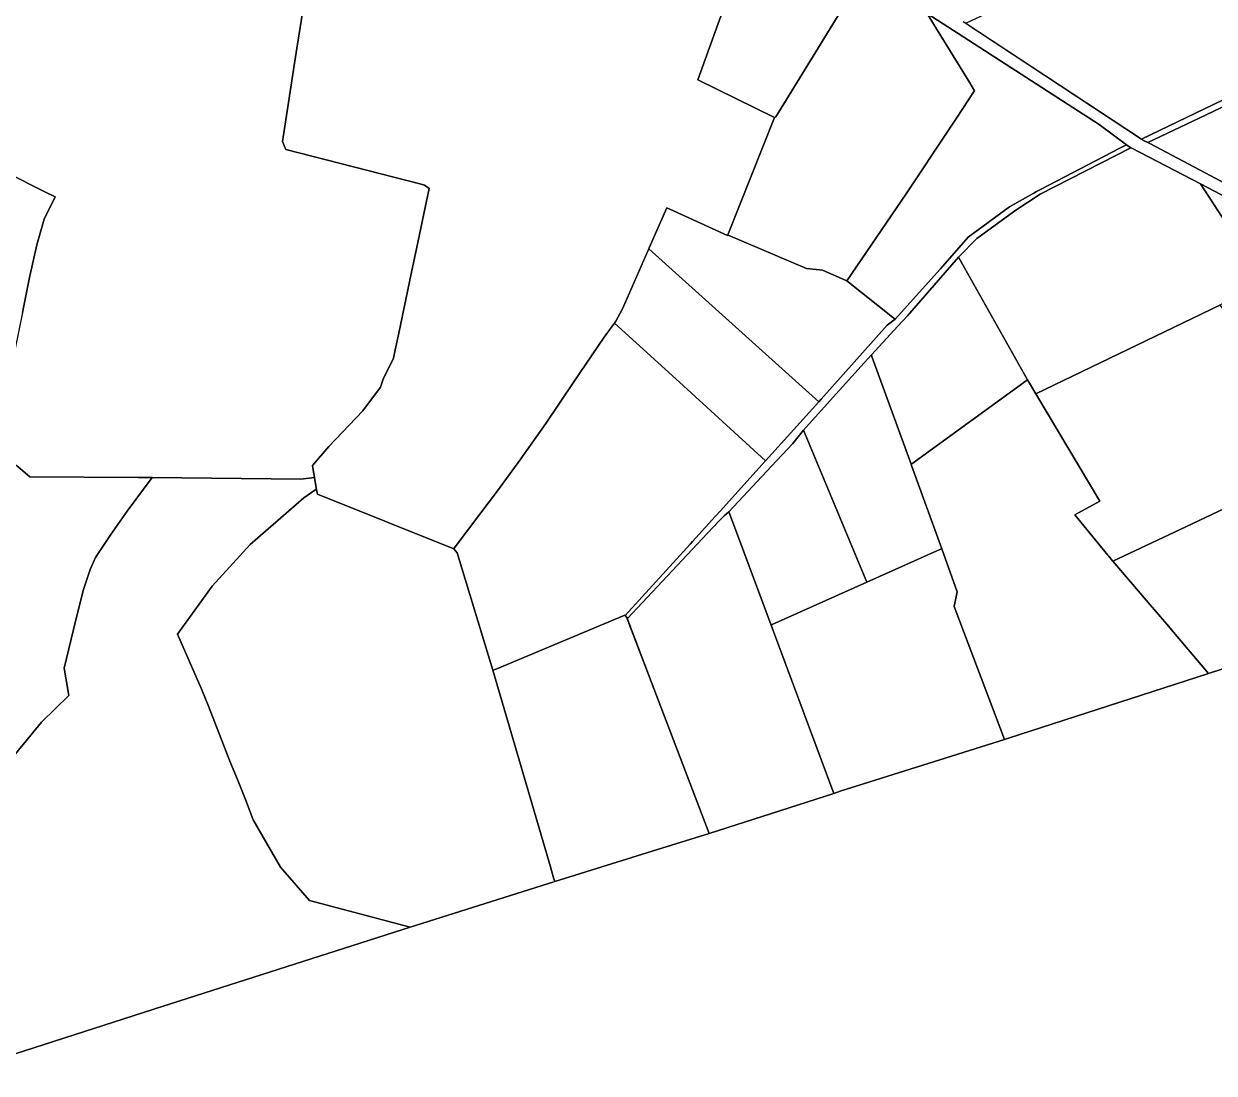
# Model space of a CAD drawing. Header units: metres. Extents: x 3 to 1005126, y 39 to 4383651.
# Drawn here: x 493853 to 494664, y 4367080 to 4367795 of the extents above; entities that cross this region are included whole.
import ezdxf

# ---------------------------------------------------------------- set-up
doc = ezdxf.new("R2010")
doc.units = ezdxf.units.M
doc.header["$MEASUREMENT"] = 0
doc.layers.add('TM_Llucmajor', color=7, linetype='Continuous')

msp = doc.modelspace()

# ---------------------------------------------------------------- linework, layer by layer
at = {"layer": 'TM_Llucmajor', "linetype": 'Continuous', "flags": 128}
for points in [[(494426.17, 4367832.02), (494426.68, 4367831.63), (494424.11, 4367827.44), (494365.33, 4367731.56), (494364.41, 4367731.11), (494312.13, 4367756.78), (494329.02, 4367803.34), (494341.38, 4367839.9), (494349.79, 4367863.51), (494356.41, 4367883.55), (494426.17, 4367832.02)], [(494680.83, 4367883.79), (494684.36, 4367880.04), (494684.95, 4367879.42), (494770.14, 4367793.3), (494771.02, 4367792.41), (494771.47, 4367791.96), (494732.81, 4367773.3), (494693.91, 4367754.54), (494663.51, 4367739.87), (494614.41, 4367716.38), (494613.78, 4367716.8), (494494.21, 4367795.56), (494495.21, 4367795.56), (494540.03, 4367816.76), (494591.3, 4367840.71), (494633.34, 4367860.53), (494680.83, 4367883.79)], [(494365.33, 4367731.56), (494424.11, 4367827.44), (494426.68, 4367831.63), (494467.9, 4367802.27), (494468.49, 4367801.85), (494473.02, 4367794.47), (494497.4, 4367754.68), (494500.71, 4367749.29), (494500, 4367748.22), (494488.81, 4367731.37), (494483.78, 4367723.79), (494454.09, 4367679.08), (494413.62, 4367619.71), (494397.14, 4367627.01), (494386.16, 4367628.07), (494332.96, 4367650.85), (494332.66, 4367650.99), (494364.41, 4367731.11), (494365.33, 4367731.56)], [(494444.83, 4367595.03), (494413.62, 4367619.71), (494454.09, 4367679.08), (494483.78, 4367723.79), (494488.81, 4367731.37), (494500, 4367748.22), (494500.71, 4367749.29), (494497.4, 4367754.68), (494473.02, 4367794.47), (494468.49, 4367801.85), (494585.71, 4367726.2), (494586.48, 4367725.68), (494604.34, 4367712.51), (494599.72, 4367710.1), (494545.62, 4367681.91), (494542.52, 4367680.3), (494541.53, 4367679.74), (494540.76, 4367679.3), (494524.54, 4367670.13), (494496.32, 4367649.55), (494477.43, 4367627.9), (494446.69, 4367593.57), (494444.83, 4367595.03)], [(494725.3, 4367764.48), (494678.07, 4367742.11), (494658.51, 4367732.85), (494618.71, 4367714), (494615.49, 4367715.72), (494615.07, 4367715.98), (494614.41, 4367716.38), (494663.51, 4367739.87), (494693.91, 4367754.54), (494732.81, 4367773.3), (494771.47, 4367791.96), (494773.65, 4367789.75), (494774.2, 4367789.19), (494774.37, 4367789), (494725.3, 4367764.48)], [(494658.51, 4367732.85), (494678.07, 4367742.11), (494751.66, 4367643.58), (494620.04, 4367713.29), (494618.71, 4367714), (494658.51, 4367732.85)], [(493834.41, 4367512.24), (493808.23, 4367528.85), (493762.72, 4367549.52), (493745.37, 4367556.69), (493710.48, 4367567.95), (493707.82, 4367571.75), (493704.48, 4367579.31), (493745, 4367663.16), (493761.27, 4367697.97), (493762.25, 4367703.98), (493760.61, 4367707.1), (493774.12, 4367727.25), (493778.57, 4367725.02), (493788.61, 4367719.97), (493867.26, 4367680.46), (493874.2, 4367676.97), (493866.9, 4367661.78), (493861.88, 4367644.34), (493856.77, 4367621.99), (493852.13, 4367598.27), (493834.41, 4367512.24)], [(494329.17, 4367458.78), (494327.2, 4367456.71), (494318.76, 4367447.69), (494264.09, 4367389.46), (494263.72, 4367390.43), (494262.64, 4367391.72), (494306.96, 4367440.41), (494308.5, 4367442.01), (494324.03, 4367459.23), (494327.54, 4367463.12), (494355.68, 4367494.31), (494358.27, 4367497.18), (494394.6, 4367537.25), (494396.22, 4367539.04), (494441.08, 4367589.43), (494446.69, 4367593.57), (494477.43, 4367627.9), (494496.32, 4367649.55), (494524.54, 4367670.13), (494540.76, 4367679.3), (494541.53, 4367679.74), (494542.52, 4367680.3), (494545.62, 4367681.91), (494599.72, 4367710.1), (494604.34, 4367712.51), (494607.28, 4367710.4), (494545.44, 4367678.83), (494528.77, 4367667.85), (494502.25, 4367648.49), (494489.72, 4367635.96), (494464.02, 4367606.35), (494455.02, 4367595.96), (494448.39, 4367588.77), (494425.47, 4367563.93), (494402.39, 4367538.22), (494384.21, 4367517.96), (494376.87, 4367508.88), (494362.4, 4367493.47), (494333.2, 4367462.38), (494330.02, 4367459.54), (494329.17, 4367458.78)], [(494536.77, 4367552.39), (494489.72, 4367635.96), (494502.25, 4367648.49), (494528.77, 4367667.85), (494545.44, 4367678.83), (494607.28, 4367710.4), (494607.8, 4367710.17), (494654.57, 4367685.74), (494699.01, 4367617.68), (494667.88, 4367603.25), (494542.4, 4367542.78), (494536.77, 4367552.39)], [(494654.57, 4367685.74), (494743.57, 4367639.28), (494743.9, 4367639.15), (494718.89, 4367627.42), (494699.01, 4367617.68), (494654.57, 4367685.74)], [(494394.6, 4367537.25), (494278.69, 4367641.48), (494279.05, 4367642.29), (494291.01, 4367669.59), (494293.12, 4367668.62), (494332.48, 4367650.53), (494332.66, 4367650.99), (494332.96, 4367650.85), (494386.16, 4367628.07), (494397.14, 4367627.01), (494413.62, 4367619.71), (494444.83, 4367595.03), (494446.69, 4367593.57), (494441.08, 4367589.43), (494396.22, 4367539.04), (494394.6, 4367537.25)], [(494358.27, 4367497.18), (494299.58, 4367550.59), (494255.35, 4367590.85), (494256.36, 4367592.23), (494260.77, 4367600.59), (494278.69, 4367641.48), (494394.6, 4367537.25), (494358.27, 4367497.18)], [(494455.02, 4367595.96), (494464.02, 4367606.35), (494489.72, 4367635.96), (494536.77, 4367552.39), (494458.07, 4367495.13), (494457.53, 4367494.74), (494430.81, 4367568.27), (494430.43, 4367569.31), (494448.39, 4367588.77), (494455.02, 4367595.96)], [(494586.02, 4367469.67), (494542.4, 4367542.78), (494667.88, 4367603.25), (494674.95, 4367594.64), (494677.71, 4367591.28), (494734.81, 4367499.44), (494734.89, 4367499.32), (494735.14, 4367498.92), (494736.28, 4367495.39), (494640.72, 4367450.23), (494595, 4367428.63), (494594.71, 4367428.92), (494592.16, 4367432.03), (494591.57, 4367432.75), (494569.07, 4367460.26), (494586.02, 4367469.67)], [(494146.38, 4367437.83), (494147.53, 4367439.34), (494164.37, 4367461.63), (494175.72, 4367476.65), (494191.51, 4367498.5), (494208.51, 4367522.6), (494227.8, 4367550.96), (494248.43, 4367581.32), (494255.35, 4367590.85), (494299.58, 4367550.59), (494358.27, 4367497.18), (494355.68, 4367494.31), (494327.54, 4367463.12), (494324.03, 4367459.23), (494308.5, 4367442.01), (494306.96, 4367440.41), (494262.64, 4367391.72), (494262.51, 4367391.87), (494262.44, 4367391.84), (494175.14, 4367355.4), (494172.59, 4367354.33), (494148.18, 4367434.43), (494145.86, 4367437.15), (494146.38, 4367437.83)], [(494430.81, 4367568.27), (494457.53, 4367494.74), (494457.86, 4367493.85), (494478.44, 4367437.21), (494477.11, 4367436.61), (494427.42, 4367414.38), (494384.21, 4367517.96), (494402.39, 4367538.22), (494425.47, 4367563.93), (494430.43, 4367569.31), (494430.81, 4367568.27)], [(494523.83, 4367308.02), (494521.15, 4367307.12), (494486.92, 4367397.8), (494488.97, 4367407.74), (494478.44, 4367437.21), (494457.86, 4367493.85), (494457.53, 4367494.74), (494458.07, 4367495.13), (494536.77, 4367552.39), (494542.4, 4367542.78), (494586.02, 4367469.67), (494569.07, 4367460.26), (494591.57, 4367432.75), (494592.16, 4367432.03), (494594.71, 4367428.92), (494595, 4367428.63), (494618.94, 4367400.64), (494633.1, 4367384.09), (494633.76, 4367383.32), (494660.12, 4367352.12), (494523.83, 4367308.02)], [(494362.76, 4367385.45), (494362.05, 4367385.14), (494339.1, 4367446.59), (494333.2, 4367462.38), (494362.4, 4367493.47), (494376.87, 4367508.88), (494384.21, 4367517.96), (494427.42, 4367414.38), (494362.76, 4367385.45)], [(493847.25, 4367297.31), (493800.52, 4367321.5), (493802.47, 4367332.83), (493832.72, 4367509.71), (493844.19, 4367497.34), (493849.1, 4367492.97), (493856.95, 4367486.12), (493930.85, 4367485.74), (493940.39, 4367485.65), (493923.32, 4367462.71), (493912.28, 4367446.94), (493901.86, 4367431.17), (493898.08, 4367422.97), (493893.35, 4367408.77), (493886.71, 4367382.21), (493880.4, 4367355.71), (493883.53, 4367337.06), (493864.92, 4367319.08), (493847.25, 4367297.31)], [(494618.94, 4367400.64), (494595, 4367428.63), (494640.72, 4367450.23), (494736.28, 4367495.39), (494769.09, 4367425.74), (494784.82, 4367391.96), (494717.71, 4367370.91), (494713.26, 4367369.51), (494711.09, 4367368.83), (494660.12, 4367352.12), (494633.76, 4367383.32), (494633.1, 4367384.09), (494618.94, 4367400.64)], [(494172.59, 4367354.33), (494211.73, 4367220.4), (494213.91, 4367212.96), (494214.66, 4367210.37), (494205.43, 4367207.49), (494116.14, 4367179.4), (494047.63, 4367197.47), (494027.78, 4367220.24), (494009.22, 4367252.42), (494004.01, 4367266.28), (493998.64, 4367280), (493993.42, 4367292.52), (493978.81, 4367329.95), (493974.19, 4367340.97), (493957.65, 4367379), (493981.19, 4367411.65), (494007.28, 4367439.97), (494043.73, 4367471.96), (494051.87, 4367477.65), (494052.45, 4367477.41), (494052.95, 4367474.43), (494145.86, 4367437.15), (494148.18, 4367434.43), (494172.59, 4367354.33)], [(494319.88, 4367243.18), (494282.24, 4367341.87), (494264.09, 4367389.46), (494318.76, 4367447.69), (494327.2, 4367456.71), (494329.17, 4367458.78), (494330.02, 4367459.54), (494333.2, 4367462.38), (494339.1, 4367446.59), (494404.27, 4367272.11), (494404.87, 4367270.5), (494319.88, 4367243.18)], [(494404.87, 4367270.5), (494404.27, 4367272.11), (494362.05, 4367385.14), (494362.76, 4367385.45), (494427.42, 4367414.38), (494477.11, 4367436.61), (494478.44, 4367437.21), (494488.97, 4367407.74), (494486.92, 4367397.8), (494521.15, 4367307.12), (494409.16, 4367271.88), (494404.87, 4367270.5)], [(494284.67, 4367232.2), (494214.66, 4367210.37), (494213.91, 4367212.96), (494211.73, 4367220.4), (494172.59, 4367354.33), (494175.14, 4367355.4), (494262.44, 4367391.84), (494262.51, 4367391.87), (494263.72, 4367390.43), (494282.24, 4367341.87), (494319.88, 4367243.18), (494284.67, 4367232.2)]]:
    msp.add_lwpolyline(points, close=True, dxfattribs=at)
for points in [[(494048.17, 4367836.77), (494038.42, 4367775.3), (494029.25, 4367714.68), (494031.54, 4367709.31), (494123.57, 4367685.66), (494125.97, 4367685.04), (494129.13, 4367682.65), (494120.73, 4367642.78), (494117.11, 4367625.6), (494108.38, 4367584.19), (494105.99, 4367572.84), (494104.76, 4367567.01), (494097.82, 4367552.84), (494095.96, 4367547.3), (494083.87, 4367531.23), (494060.81, 4367506.78), (494049.67, 4367493.96), (494051.05, 4367485.73), (494041.6, 4367484.69), (493940.39, 4367485.65), (493930.85, 4367485.74), (493856.95, 4367486.12), (493849.1, 4367492.97)], [(494329.02, 4367803.34), (494312.13, 4367756.78), (494364.41, 4367731.11), (494332.66, 4367650.99), (494332.48, 4367650.53), (494293.12, 4367668.62), (494291.01, 4367669.59), (494279.05, 4367642.29), (494260.77, 4367600.59), (494256.36, 4367592.23), (494248.43, 4367581.32), (494227.8, 4367550.96), (494208.51, 4367522.6), (494191.51, 4367498.5), (494175.72, 4367476.65), (494164.37, 4367461.63), (494147.53, 4367439.34), (494146.38, 4367437.83), (494145.86, 4367437.15), (494052.95, 4367474.43), (494052.45, 4367477.41), (494049.67, 4367493.96), (494060.81, 4367506.78), (494083.87, 4367531.23), (494095.96, 4367547.3), (494097.82, 4367552.84), (494104.76, 4367567.01), (494105.99, 4367572.84), (494108.38, 4367584.19), (494117.11, 4367625.6), (494120.73, 4367642.78), (494129.13, 4367682.65), (494125.97, 4367685.04), (494123.57, 4367685.66), (494031.54, 4367709.31), (494029.25, 4367714.68), (494038.42, 4367775.3), (494048.17, 4367836.77)], [(494743.57, 4367639.28), (494654.57, 4367685.74), (494607.8, 4367710.17), (494607.28, 4367710.4), (494604.34, 4367712.51), (494586.48, 4367725.68), (494585.71, 4367726.2), (494468.49, 4367801.85)], [(494492.98, 4367796.38), (494614.41, 4367716.38), (494615.07, 4367715.98), (494615.49, 4367715.72), (494620.04, 4367713.29), (494751.66, 4367643.58)], [(493852.13, 4367598.27), (493856.77, 4367621.99), (493861.88, 4367644.34), (493866.9, 4367661.78), (493874.2, 4367676.97), (493867.26, 4367680.46), (493788.61, 4367719.97)], [(493847.25, 4367297.31), (493864.92, 4367319.08), (493883.53, 4367337.06), (493880.4, 4367355.71), (493886.71, 4367382.21), (493893.35, 4367408.77), (493898.08, 4367422.97), (493901.86, 4367431.17), (493912.28, 4367446.94), (493923.32, 4367462.71), (493940.39, 4367485.65), (494041.6, 4367484.69), (494041.6, 4367484.69), (494051.05, 4367485.73), (494052.45, 4367477.41), (494051.87, 4367477.65), (494043.73, 4367471.96), (494007.28, 4367439.97), (493981.19, 4367411.65), (493957.65, 4367379), (493974.19, 4367340.97), (493978.81, 4367329.95), (493993.42, 4367292.52), (493998.64, 4367280), (494004.01, 4367266.28), (494009.22, 4367252.42), (494027.78, 4367220.24), (494047.63, 4367197.47), (494116.14, 4367179.4), (493947.92, 4367125.37), (493805.99, 4367079.78)], [(493805.99, 4367079.78), (493947.92, 4367125.37), (494116.14, 4367179.4), (494205.43, 4367207.49), (494214.66, 4367210.37), (494284.67, 4367232.2), (494319.88, 4367243.18), (494404.87, 4367270.5), (494409.16, 4367271.88), (494521.15, 4367307.12), (494523.83, 4367308.02), (494660.12, 4367352.12), (494711.09, 4367368.83)]]:
    msp.add_lwpolyline(points, dxfattribs=at)

doc.saveas('drawing.dxf')
